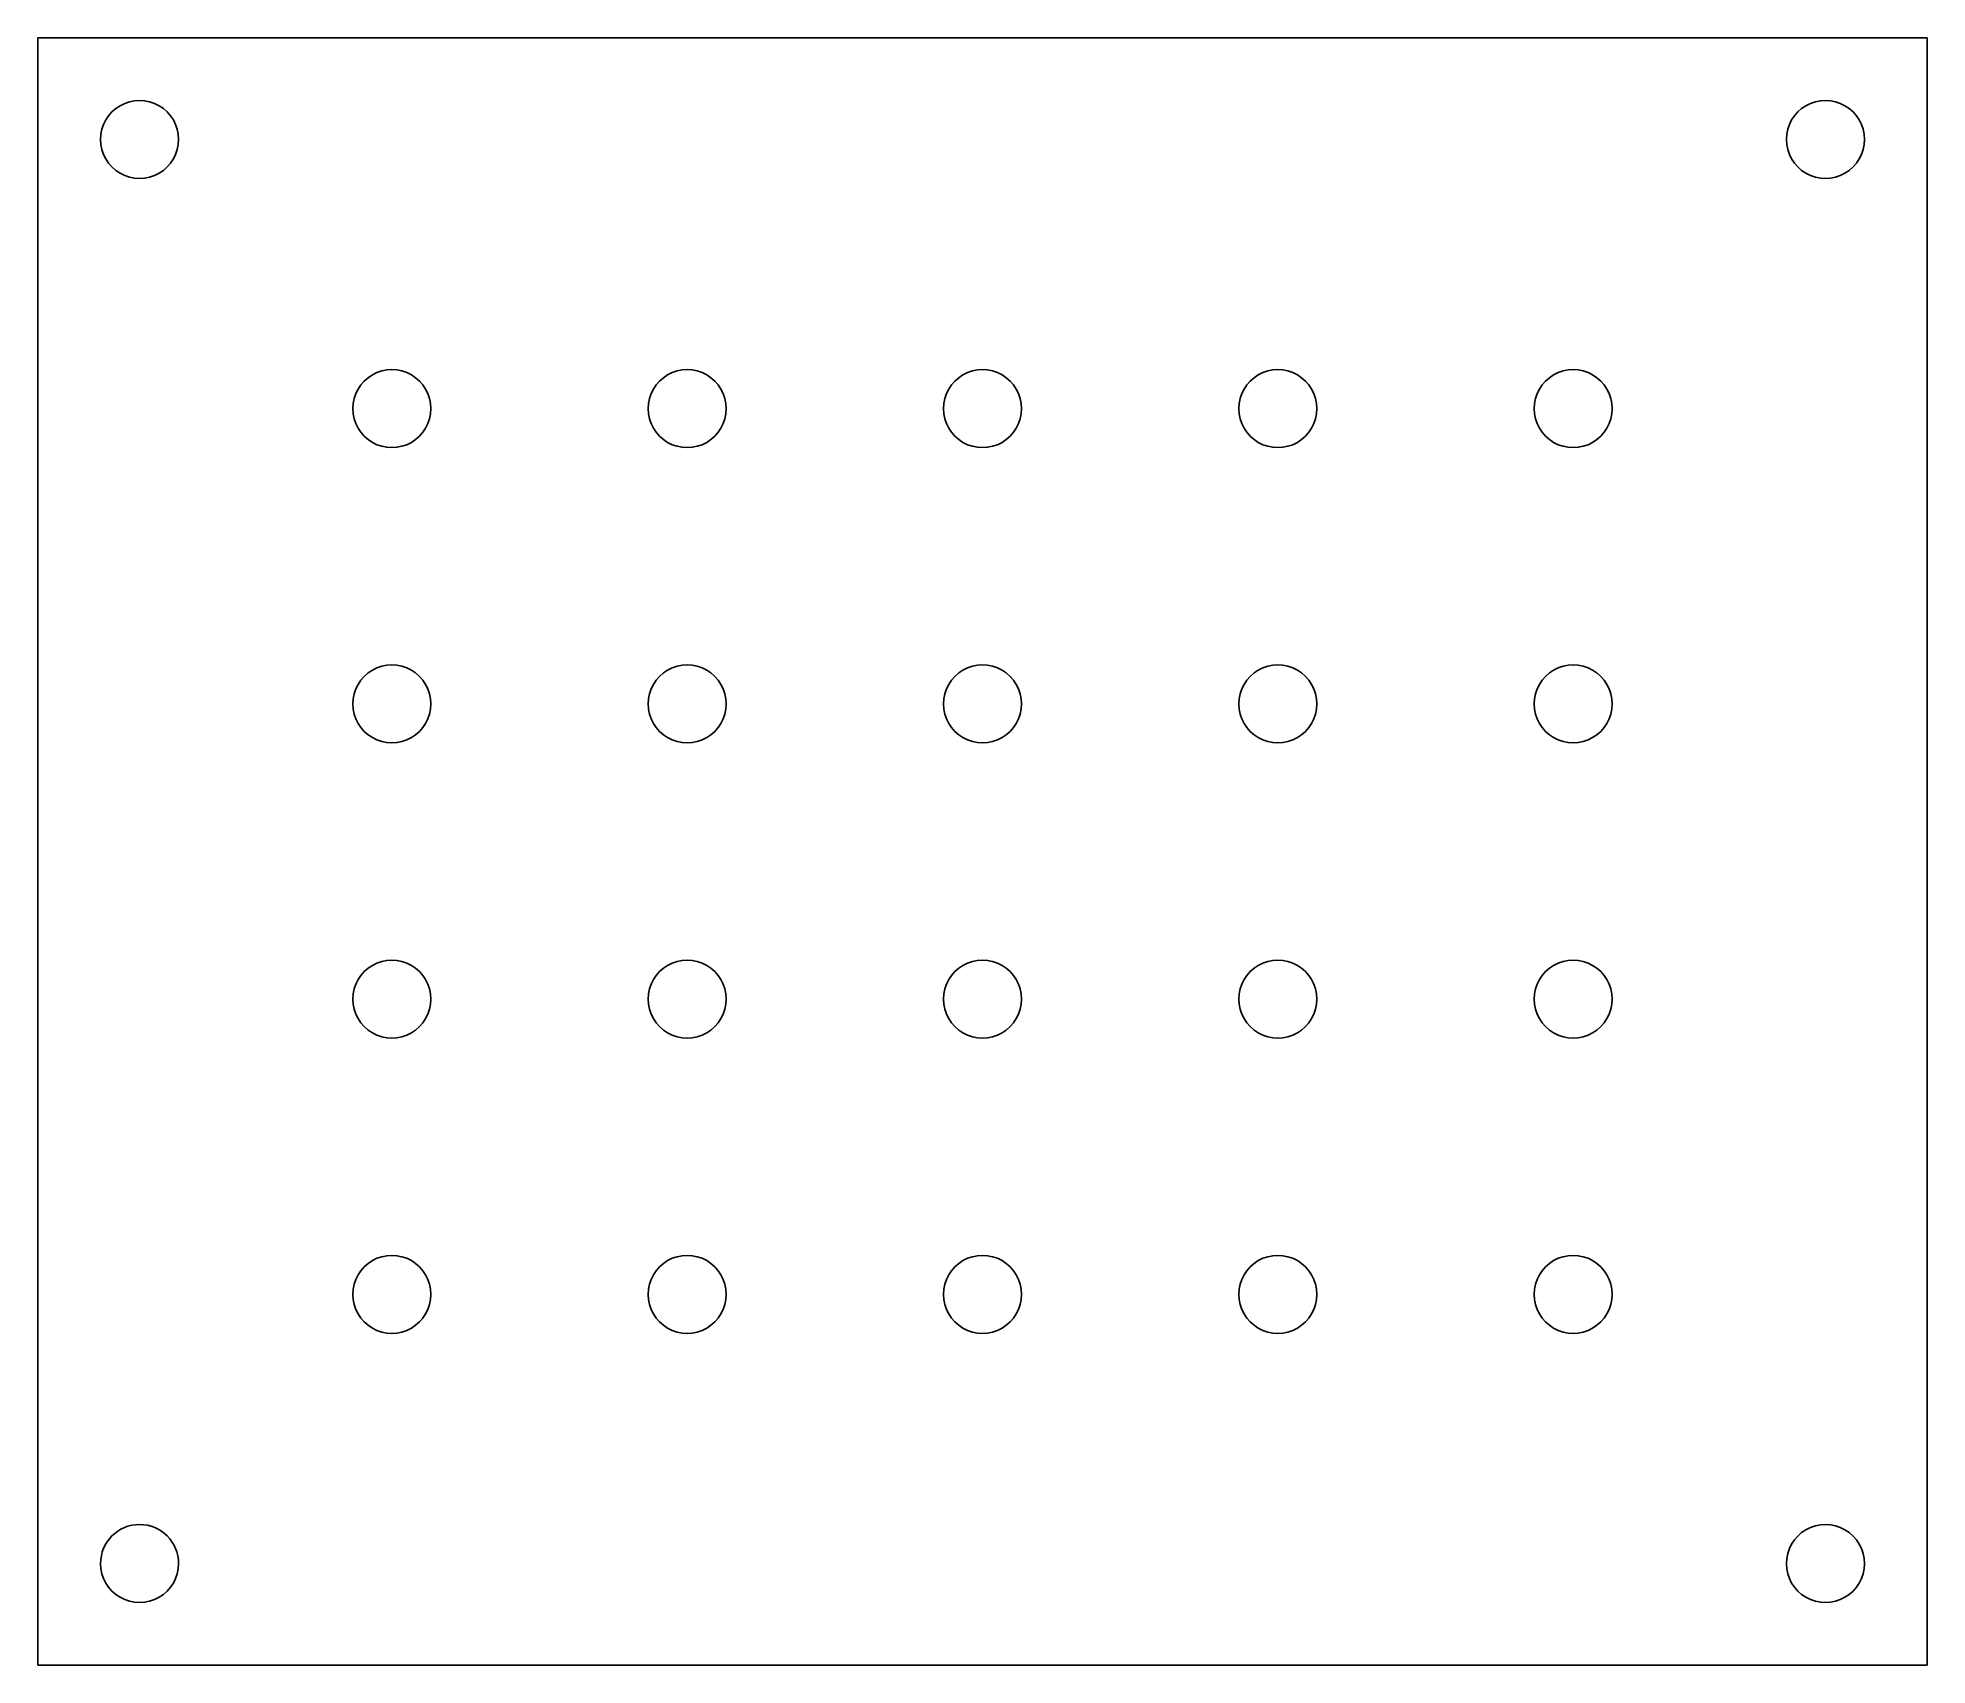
# Model space of a CAD drawing. Extents: x 5.1 to 70.1, y -57.2 to -1.2.
import ezdxf

# ---------------------------------------------------------------- set-up
doc = ezdxf.new("R2010")
doc.units = 0
doc.layers.get('0').update_dxf_attribs({"linetype": 'CONTINUOUS'})

msp = doc.modelspace()

# ---------------------------------------------------------------- linework, layer by layer
at = {"color": 7}
for p, q in [((5.105304, -1.186092), (70.106383, -1.186092)), ((5.105304, -1.186092), (5.105304, -57.185419)), ((70.106383, -1.186092), (70.106383, -57.185419)), ((9.94893, -4.684939), (9.94893, -4.684939)), ((67.947238, -4.684939), (67.947238, -4.684939)), ((18.628101, -13.945769), (18.628101, -13.945769)), ((28.788092, -13.945769), (28.788092, -13.945769)), ((38.948083, -13.945769), (38.948083, -13.945769)), ((49.108076, -13.945769), (49.108076, -13.945769)), ((59.268066, -13.945769), (59.268066, -13.945769)), ((18.628101, -24.10576), (18.628101, -24.10576)), ((28.788092, -24.10576), (28.788092, -24.10576)), ((38.948083, -24.10576), (38.948083, -24.10576)), ((49.108076, -24.10576), (49.108076, -24.10576)), ((59.268066, -24.10576), (59.268066, -24.10576)), ((18.628101, -34.26575), (18.628101, -34.26575)), ((28.788092, -34.26575), (28.788092, -34.26575)), ((38.948083, -34.26575), (38.948083, -34.26575)), ((49.108076, -34.26575), (49.108076, -34.26575)), ((59.268066, -34.26575), (59.268066, -34.26575)), ((18.628101, -44.425741), (18.628101, -44.425741)), ((28.788092, -44.425741), (28.788092, -44.425741)), ((38.948083, -44.425741), (38.948083, -44.425741)), ((49.108076, -44.425741), (49.108076, -44.425741)), ((59.268066, -44.425741), (59.268066, -44.425741)), ((9.948929, -53.686572), (9.948929, -53.686572)), ((67.947238, -53.686572), (67.947238, -53.686572)), ((5.105304, -57.185419), (70.106383, -57.185419))]:
    msp.add_line(p, q, dxfattribs=at)
for points in [[(7.264451, -4.684939), (7.264451, -4.205403), (7.52028, -3.762294), (7.935571, -3.522526)], [(7.935571, -3.522526), (8.350861, -3.282758), (8.86252, -3.282758), (9.27781, -3.522526)], [(9.27781, -3.522526), (9.6931, -3.762294), (9.94893, -4.205403), (9.94893, -4.684939)], [(65.26276, -4.684939), (65.26276, -4.205403), (65.518589, -3.762294), (65.933879, -3.522526)], [(65.933879, -3.522526), (66.349169, -3.282758), (66.860828, -3.282758), (67.276118, -3.522526)], [(67.276118, -3.522526), (67.691409, -3.762294), (67.947238, -4.205403), (67.947238, -4.684939)], [(7.935571, -5.847352), (7.52028, -5.607584), (7.264451, -5.164475), (7.264451, -4.684939)], [(9.94893, -4.684939), (9.94893, -5.164475), (9.6931, -5.607584), (9.27781, -5.847352)], [(65.933879, -5.847351), (65.518589, -5.607584), (65.26276, -5.164474), (65.26276, -4.684939)], [(67.947238, -4.684939), (67.947238, -5.164474), (67.691409, -5.607584), (67.276118, -5.847351)], [(9.27781, -5.847352), (8.86252, -6.08712), (8.350861, -6.08712), (7.935571, -5.847352)], [(67.276118, -5.847351), (66.860828, -6.087119), (66.349169, -6.087119), (65.933879, -5.847351)], [(15.943623, -13.945769), (15.943623, -13.466234), (16.199452, -13.023125), (16.614743, -12.783357)], [(16.614743, -12.783357), (17.030033, -12.543589), (17.541691, -12.543589), (17.956982, -12.783357)], [(17.956982, -12.783357), (18.372272, -13.023125), (18.628101, -13.466234), (18.628101, -13.945769)], [(26.103614, -13.945769), (26.103614, -13.466234), (26.359443, -13.023125), (26.774733, -12.783357)], [(26.774733, -12.783357), (27.190024, -12.543589), (27.701682, -12.543589), (28.116972, -12.783357)], [(28.116972, -12.783357), (28.532263, -13.023125), (28.788092, -13.466234), (28.788092, -13.945769)], [(36.263604, -13.945769), (36.263604, -13.466234), (36.519434, -13.023125), (36.934724, -12.783357)], [(36.934724, -12.783357), (37.350014, -12.543589), (37.861673, -12.543589), (38.276963, -12.783357)], [(38.276963, -12.783357), (38.692253, -13.023125), (38.948083, -13.466234), (38.948083, -13.945769)], [(46.423597, -13.945769), (46.423597, -13.466234), (46.679427, -13.023125), (47.094717, -12.783357)], [(47.094717, -12.783357), (47.510007, -12.543589), (48.021666, -12.543589), (48.436956, -12.783357)], [(48.436956, -12.783357), (48.852246, -13.023125), (49.108076, -13.466234), (49.108076, -13.945769)], [(56.583588, -13.945769), (56.583588, -13.466234), (56.839417, -13.023125), (57.254707, -12.783357)], [(57.254707, -12.783357), (57.669998, -12.543589), (58.181656, -12.543589), (58.596947, -12.783357)], [(58.596947, -12.783357), (59.012237, -13.023125), (59.268066, -13.466234), (59.268066, -13.945769)], [(16.614743, -15.108182), (16.199452, -14.868414), (15.943623, -14.425305), (15.943623, -13.945769)], [(18.628101, -13.945769), (18.628101, -14.425305), (18.372272, -14.868414), (17.956982, -15.108182)], [(26.774733, -15.108182), (26.359443, -14.868414), (26.103614, -14.425305), (26.103614, -13.945769)], [(28.788092, -13.945769), (28.788092, -14.425305), (28.532263, -14.868414), (28.116972, -15.108182)], [(36.934724, -15.108182), (36.519434, -14.868414), (36.263604, -14.425305), (36.263604, -13.945769)], [(38.948083, -13.945769), (38.948083, -14.425305), (38.692253, -14.868414), (38.276963, -15.108182)], [(47.094717, -15.108182), (46.679427, -14.868414), (46.423597, -14.425305), (46.423597, -13.945769)], [(49.108076, -13.945769), (49.108076, -14.425305), (48.852246, -14.868414), (48.436956, -15.108182)], [(57.254707, -15.108182), (56.839417, -14.868414), (56.583588, -14.425305), (56.583588, -13.945769)], [(59.268066, -13.945769), (59.268066, -14.425305), (59.012237, -14.868414), (58.596947, -15.108182)], [(17.956982, -15.108182), (17.541691, -15.34795), (17.030033, -15.34795), (16.614743, -15.108182)], [(28.116972, -15.108182), (27.701682, -15.34795), (27.190024, -15.34795), (26.774733, -15.108182)], [(38.276963, -15.108182), (37.861673, -15.34795), (37.350014, -15.34795), (36.934724, -15.108182)], [(48.436956, -15.108182), (48.021666, -15.34795), (47.510007, -15.34795), (47.094717, -15.108182)], [(58.596947, -15.108182), (58.181656, -15.34795), (57.669998, -15.34795), (57.254707, -15.108182)], [(16.614743, -22.943347), (17.030033, -22.703579), (17.541691, -22.703579), (17.956982, -22.943347)], [(26.774733, -22.943347), (27.190024, -22.703579), (27.701682, -22.703579), (28.116972, -22.943347)], [(36.934724, -22.943347), (37.350014, -22.703579), (37.861673, -22.703579), (38.276963, -22.943347)], [(47.094717, -22.943347), (47.510007, -22.703579), (48.021666, -22.703579), (48.436956, -22.943347)], [(57.254707, -22.943347), (57.669998, -22.703579), (58.181656, -22.703579), (58.596947, -22.943347)], [(15.943623, -24.10576), (15.943623, -23.626224), (16.199452, -23.183115), (16.614743, -22.943347)], [(17.956982, -22.943347), (18.372272, -23.183115), (18.628101, -23.626224), (18.628101, -24.10576)], [(26.103614, -24.10576), (26.103614, -23.626224), (26.359443, -23.183115), (26.774733, -22.943347)], [(28.116972, -22.943347), (28.532263, -23.183115), (28.788092, -23.626224), (28.788092, -24.10576)], [(36.263604, -24.10576), (36.263604, -23.626224), (36.519434, -23.183115), (36.934724, -22.943347)], [(38.276963, -22.943347), (38.692253, -23.183115), (38.948083, -23.626224), (38.948083, -24.10576)], [(46.423597, -24.10576), (46.423597, -23.626224), (46.679427, -23.183115), (47.094717, -22.943347)], [(48.436956, -22.943347), (48.852246, -23.183115), (49.108076, -23.626224), (49.108076, -24.10576)], [(56.583588, -24.10576), (56.583588, -23.626224), (56.839417, -23.183115), (57.254707, -22.943347)], [(58.596947, -22.943347), (59.012237, -23.183115), (59.268066, -23.626224), (59.268066, -24.10576)], [(16.614743, -25.268173), (16.199452, -25.028405), (15.943623, -24.585296), (15.943623, -24.10576)], [(18.628101, -24.10576), (18.628101, -24.585296), (18.372272, -25.028405), (17.956982, -25.268173)], [(26.774733, -25.268173), (26.359443, -25.028405), (26.103614, -24.585296), (26.103614, -24.10576)], [(28.788092, -24.10576), (28.788092, -24.585296), (28.532263, -25.028405), (28.116972, -25.268173)], [(36.934724, -25.268173), (36.519434, -25.028405), (36.263604, -24.585296), (36.263604, -24.10576)], [(38.948083, -24.10576), (38.948083, -24.585296), (38.692253, -25.028405), (38.276963, -25.268173)], [(47.094717, -25.268173), (46.679427, -25.028405), (46.423597, -24.585296), (46.423597, -24.10576)], [(49.108076, -24.10576), (49.108076, -24.585296), (48.852246, -25.028405), (48.436956, -25.268173)], [(57.254707, -25.268173), (56.839417, -25.028405), (56.583588, -24.585296), (56.583588, -24.10576)], [(59.268066, -24.10576), (59.268066, -24.585296), (59.012237, -25.028405), (58.596947, -25.268173)], [(17.956982, -25.268173), (17.541691, -25.50794), (17.030033, -25.50794), (16.614743, -25.268173)], [(28.116972, -25.268173), (27.701682, -25.50794), (27.190024, -25.50794), (26.774733, -25.268173)], [(38.276963, -25.268173), (37.861673, -25.50794), (37.350014, -25.50794), (36.934724, -25.268173)], [(48.436956, -25.268173), (48.021666, -25.50794), (47.510007, -25.50794), (47.094717, -25.268173)], [(58.596947, -25.268173), (58.181656, -25.50794), (57.669998, -25.50794), (57.254707, -25.268173)], [(15.943623, -34.26575), (15.943623, -33.786215), (16.199452, -33.343106), (16.614743, -33.103338)], [(16.614743, -33.103338), (17.030033, -32.86357), (17.541691, -32.86357), (17.956982, -33.103338)], [(17.956982, -33.103338), (18.372272, -33.343106), (18.628101, -33.786215), (18.628101, -34.26575)], [(26.103614, -34.26575), (26.103614, -33.786215), (26.359443, -33.343106), (26.774733, -33.103338)], [(26.774733, -33.103338), (27.190024, -32.86357), (27.701682, -32.86357), (28.116972, -33.103338)], [(28.116972, -33.103338), (28.532263, -33.343106), (28.788092, -33.786215), (28.788092, -34.26575)], [(36.263604, -34.26575), (36.263604, -33.786215), (36.519434, -33.343106), (36.934724, -33.103338)], [(36.934724, -33.103338), (37.350014, -32.86357), (37.861673, -32.86357), (38.276963, -33.103338)], [(38.276963, -33.103338), (38.692253, -33.343106), (38.948083, -33.786215), (38.948083, -34.26575)], [(46.423597, -34.26575), (46.423597, -33.786215), (46.679427, -33.343106), (47.094717, -33.103338)], [(47.094717, -33.103338), (47.510007, -32.86357), (48.021666, -32.86357), (48.436956, -33.103338)], [(48.436956, -33.103338), (48.852246, -33.343106), (49.108076, -33.786215), (49.108076, -34.26575)], [(56.583588, -34.26575), (56.583588, -33.786215), (56.839417, -33.343106), (57.254707, -33.103338)], [(57.254707, -33.103338), (57.669998, -32.86357), (58.181656, -32.86357), (58.596947, -33.103338)], [(58.596947, -33.103338), (59.012237, -33.343106), (59.268066, -33.786215), (59.268066, -34.26575)], [(16.614743, -35.428163), (16.199452, -35.188395), (15.943623, -34.745286), (15.943623, -34.26575)], [(18.628101, -34.26575), (18.628101, -34.745286), (18.372272, -35.188395), (17.956982, -35.428163)], [(26.774733, -35.428163), (26.359443, -35.188395), (26.103614, -34.745286), (26.103614, -34.26575)], [(28.788092, -34.26575), (28.788092, -34.745286), (28.532263, -35.188395), (28.116972, -35.428163)], [(36.934724, -35.428163), (36.519434, -35.188395), (36.263604, -34.745286), (36.263604, -34.26575)], [(38.948083, -34.26575), (38.948083, -34.745286), (38.692253, -35.188395), (38.276963, -35.428163)], [(47.094717, -35.428163), (46.679427, -35.188395), (46.423597, -34.745286), (46.423597, -34.26575)], [(49.108076, -34.26575), (49.108076, -34.745286), (48.852246, -35.188395), (48.436956, -35.428163)], [(57.254707, -35.428163), (56.839417, -35.188395), (56.583588, -34.745286), (56.583588, -34.26575)], [(59.268066, -34.26575), (59.268066, -34.745286), (59.012237, -35.188395), (58.596947, -35.428163)], [(17.956982, -35.428163), (17.541691, -35.667931), (17.030033, -35.667931), (16.614743, -35.428163)], [(28.116972, -35.428163), (27.701682, -35.667931), (27.190024, -35.667931), (26.774733, -35.428163)], [(38.276963, -35.428163), (37.861673, -35.667931), (37.350014, -35.667931), (36.934724, -35.428163)], [(48.436956, -35.428163), (48.021666, -35.667931), (47.510007, -35.667931), (47.094717, -35.428163)], [(58.596947, -35.428163), (58.181656, -35.667931), (57.669998, -35.667931), (57.254707, -35.428163)], [(15.943623, -44.425741), (15.943623, -43.946205), (16.199452, -43.503096), (16.614743, -43.263328)], [(16.614743, -43.263328), (17.030033, -43.02356), (17.541691, -43.02356), (17.956982, -43.263328)], [(17.956982, -43.263328), (18.372272, -43.503096), (18.628101, -43.946205), (18.628101, -44.425741)], [(26.103614, -44.425741), (26.103614, -43.946205), (26.359443, -43.503096), (26.774733, -43.263328)], [(26.774733, -43.263328), (27.190024, -43.02356), (27.701682, -43.02356), (28.116972, -43.263328)], [(28.116972, -43.263328), (28.532263, -43.503096), (28.788092, -43.946205), (28.788092, -44.425741)], [(36.263604, -44.425741), (36.263604, -43.946205), (36.519434, -43.503096), (36.934724, -43.263328)], [(36.934724, -43.263328), (37.350014, -43.02356), (37.861673, -43.02356), (38.276963, -43.263328)], [(38.276963, -43.263328), (38.692253, -43.503096), (38.948083, -43.946205), (38.948083, -44.425741)], [(46.423597, -44.425741), (46.423597, -43.946205), (46.679427, -43.503096), (47.094717, -43.263328)], [(47.094717, -43.263328), (47.510007, -43.02356), (48.021666, -43.02356), (48.436956, -43.263328)], [(48.436956, -43.263328), (48.852246, -43.503096), (49.108076, -43.946205), (49.108076, -44.425741)], [(56.583588, -44.425741), (56.583588, -43.946205), (56.839417, -43.503096), (57.254707, -43.263328)], [(57.254707, -43.263328), (57.669998, -43.02356), (58.181656, -43.02356), (58.596947, -43.263328)], [(58.596947, -43.263328), (59.012237, -43.503096), (59.268066, -43.946205), (59.268066, -44.425741)], [(16.614743, -45.588154), (16.199452, -45.348386), (15.943623, -44.905277), (15.943623, -44.425741)], [(18.628101, -44.425741), (18.628101, -44.905277), (18.372272, -45.348386), (17.956982, -45.588154)], [(26.774733, -45.588154), (26.359443, -45.348386), (26.103614, -44.905277), (26.103614, -44.425741)], [(28.788092, -44.425741), (28.788092, -44.905277), (28.532263, -45.348386), (28.116972, -45.588154)], [(36.934724, -45.588154), (36.519434, -45.348386), (36.263604, -44.905277), (36.263604, -44.425741)], [(38.948083, -44.425741), (38.948083, -44.905277), (38.692253, -45.348386), (38.276963, -45.588154)], [(47.094717, -45.588154), (46.679427, -45.348386), (46.423597, -44.905277), (46.423597, -44.425741)], [(49.108076, -44.425741), (49.108076, -44.905277), (48.852246, -45.348386), (48.436956, -45.588154)], [(57.254707, -45.588154), (56.839417, -45.348386), (56.583588, -44.905277), (56.583588, -44.425741)], [(59.268066, -44.425741), (59.268066, -44.905277), (59.012237, -45.348386), (58.596947, -45.588154)], [(17.956982, -45.588154), (17.541691, -45.827921), (17.030033, -45.827921), (16.614743, -45.588154)], [(28.116972, -45.588154), (27.701682, -45.827921), (27.190024, -45.827921), (26.774733, -45.588154)], [(38.276963, -45.588154), (37.861673, -45.827921), (37.350014, -45.827921), (36.934724, -45.588154)], [(48.436956, -45.588154), (48.021666, -45.827921), (47.510007, -45.827921), (47.094717, -45.588154)], [(58.596947, -45.588154), (58.181656, -45.827921), (57.669998, -45.827921), (57.254707, -45.588154)], [(7.264451, -53.686572), (7.264451, -52.945274), (7.865392, -52.344334), (8.60669, -52.344334)], [(8.60669, -52.344334), (9.347988, -52.344334), (9.948929, -52.945274), (9.948929, -53.686572)], [(65.26276, -53.686572), (65.26276, -53.207037), (65.518589, -52.763927), (65.933879, -52.52416)], [(65.933879, -52.52416), (66.349169, -52.284392), (66.860828, -52.284392), (67.276118, -52.52416)], [(67.276118, -52.52416), (67.691409, -52.763927), (67.947238, -53.207037), (67.947238, -53.686572)], [(7.935571, -54.848985), (7.52028, -54.609217), (7.264451, -54.166108), (7.264451, -53.686572)], [(9.948929, -53.686572), (9.948929, -54.166108), (9.6931, -54.609217), (9.27781, -54.848985)], [(65.933879, -54.848985), (65.518589, -54.609217), (65.26276, -54.166108), (65.26276, -53.686572)], [(67.947238, -53.686572), (67.947238, -54.166108), (67.691409, -54.609217), (67.276118, -54.848985)], [(9.27781, -54.848985), (8.86252, -55.088753), (8.350861, -55.088753), (7.935571, -54.848985)], [(67.276118, -54.848985), (66.860828, -55.088753), (66.349169, -55.088753), (65.933879, -54.848985)]]:
    msp.add_open_spline(points, degree=3, dxfattribs=at)

doc.saveas('drawing.dxf')
